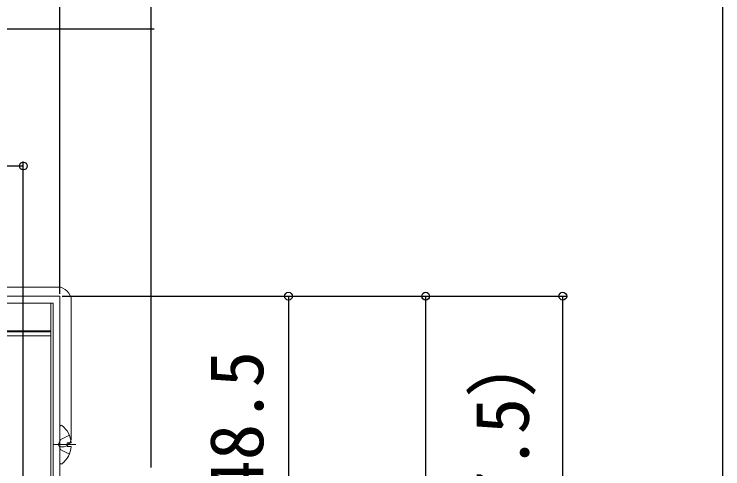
# Model space of a CAD drawing. Units: millimetres, scale not verified. Extents: x -700 to 700, y -1044 to 1038.
# Drawn here: x 545 to 700, y -480.7 to -381.2 of the extents above; entities that cross this region are included whole.
import ezdxf
from ezdxf.enums import TextEntityAlignment as Align

# ---------------------------------------------------------------- set-up
doc = ezdxf.new("R2010")
doc.units = ezdxf.units.MM
doc.header["$LTSCALE"] = 6
for name, color, linetype, lineweight in [('0-2_YKK_11', 7, 'Continuous', 18), ('0-4_YKK_12', 2, 'Continuous', 18), ('0-5_YKK_13', 4, 'Continuous', 18)]:
    doc.layers.add(name, color=color, linetype=linetype, lineweight=lineweight)
doc.layers.add('0-7_YKK_D', color=6, linetype='Continuous')
doc.layers.add('0-8_YKK_ZWAK', color=7, linetype='Continuous')
doc.styles.add('ＭＳ ゴシック', font='')
doc.styles.get('ＭＳ ゴシック').set_extended_font_data('MS Gothic')

msp = doc.modelspace()

# ---------------------------------------------------------------- linework, layer by layer
at = {"layer": '0-2_YKK_11', "color": 30}
msp.add_lwpolyline([(475, -442.9), (555, -442.9), (555, -483.4), (556.9, -483.4), (556.9, -484.3), (555, -484.3), (555, -490.2), (570.3, -490.2), (570.3, -484.6), (570, -484.3), (569.7, -484), (569.7, -483.4), (573.5, -483.4), (573.5, -484.4), (571.3, -484.4), (571.3, -491.4), (555.958, -491.4), (555.775, -491.28), (555.24, -491.25), (554.98, -491.4), (553.5, -491.4), (553.5, -444.4), (476.5, -444.4)], dxfattribs=at)
at = {"layer": '0-4_YKK_12'}
for p, q in [((553, -444.4), (476.8, -444.4)), ((553, -444.4), (553, -491.4)), ((553, -450.5), (477, -450.5)), ((553, -450.698), (477, -450.698)), ((477, -451.581), (553, -451.581))]:
    msp.add_line(p, q, dxfattribs=at)
at = {"layer": '0-5_YKK_13'}
for p, q in [((474.5, -440.9), (554.5, -440.9)), ((557.5, -443.9), (557.5, -473.9)), ((555, -479.376), (555, -471.424)), ((555.212, -474.255), (554.603, -475.4)), ((557.077, -473.325), (555.212, -474.255)), ((558.5, -475.4), (553.602, -475.4)), ((557.483, -474.975), (556.6, -474.975)), ((555.5, -475.9), (555, -475.9))]:
    msp.add_line(p, q, dxfattribs=at)
for points in [[(557.077, -477.475), (555.212, -476.545), (554.603, -475.4)], [(557.483, -475.825), (556.6, -475.825), (556.6, -474.975)]]:
    msp.add_lwpolyline(points, dxfattribs=at)
for centre, radius, start, end in [((554.5, -443.9), 3, 0, 90), ((555.274, -471.424), 0.274, 52.28591, 180), ((552.2, -475.4), 5.3, 4.59941, 52.28591), ((555.5, -473.9), 2, 270, 0), ((552.2, -475.4), 5.3, 307.71409, 355.40059), ((555.274, -479.376), 0.274, 180, 307.71409)]:
    msp.add_arc(centre, radius, start, end, dxfattribs=at)
at = {"layer": '0-7_YKK_D'}
for p, q in [((555, -442.4), (555, -353.4)), ((555, -442.4), (555, -353.4)), ((575, -480.4), (575, -353.4)), ((547, -483.4), (547, -413.4)), ((490, -414.4), (547, -414.4)), ((555.5, -442.9), (666, -442.9)), ((555.5, -442.9), (606, -442.9)), ((555.5, -442.9), (636, -442.9)), ((605, -442.9), (605, -491.4)), ((635, -442.9), (635, -544.4)), ((665, -520.4), (665, -442.9))]:
    msp.add_line(p, q, dxfattribs=at)
msp.add_lwpolyline([(465, -384.4), (475, -384.4), (575.591, -384.4)], dxfattribs=at)
for centre in [(547, -414.4), (605, -442.9), (635, -442.9), (665, -442.9)]:
    msp.add_circle(centre, 0.85, dxfattribs=at)
at = {"layer": '0-8_YKK_ZWAK'}
msp.add_lwpolyline([(-700, -1043.9), (700, -1043.9), (700, 996.1)], dxfattribs=at)

# ---------------------------------------------------------------- texts
at = {"layer": '0-7_YKK_D', "style": 'ＭＳ ゴシック'}
for s, p in [('48.5', (603, -486.787)), ('（77.5）', (661.091, -513.059))]:
    msp.add_text(s, height=11.73, rotation=90, dxfattribs=at).set_placement(p, align=Align.BOTTOM_LEFT)

doc.saveas('drawing.dxf')
